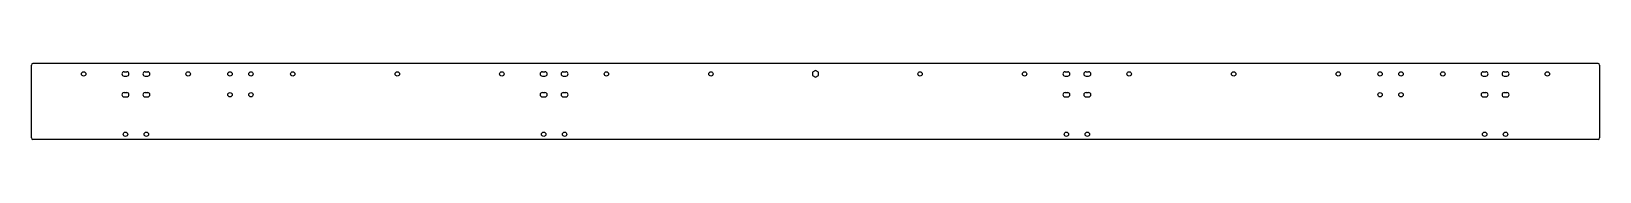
# Model space of a CAD drawing. Header units: millimetres. Extents: x -1500 to 1500, y -96 to 50.
import ezdxf

# ---------------------------------------------------------------- set-up
doc = ezdxf.new("R2010")
doc.units = ezdxf.units.MM

msp = doc.modelspace()

# ---------------------------------------------------------------- linework, layer by layer
at = {"color": 7, "linetype": 'Continuous', "lineweight": 25}
for p, q in [((-1500, -93), (-1500, 47)), ((1497, 50), (-1497, 50)), ((-1322.5, 34.2), (-1317.5, 34.2)), ((-1282.5, 34.2), (-1277.5, 34.2)), ((-522.5, 34.2), (-517.5, 34.2)), ((-482.5, 34.2), (-477.5, 34.2)), ((0, 36.5), (-5.6, 33.2)), ((-5.6, 33.2), (-5.6, 26.8)), ((5.6, 33.2), (0, 36.5)), ((5.6, 26.8), (5.6, 33.2)), ((477.5, 34.2), (482.5, 34.2)), ((517.5, 34.2), (522.5, 34.2)), ((1277.5, 34.2), (1282.5, 34.2)), ((1317.5, 34.2), (1322.5, 34.2)), ((1500, 47), (1500, -93)), ((-1322.5, 25.8), (-1317.5, 25.8)), ((-1282.5, 25.8), (-1277.5, 25.8)), ((-522.5, 25.8), (-517.5, 25.8)), ((-482.5, 25.8), (-477.5, 25.8)), ((-5.6, 26.8), (0, 23.5)), ((0, 23.5), (5.6, 26.8)), ((477.5, 25.8), (482.5, 25.8)), ((517.5, 25.8), (522.5, 25.8)), ((1277.5, 25.8), (1282.5, 25.8)), ((1317.5, 25.8), (1322.5, 25.8)), ((-1322.5, -5.8), (-1317.5, -5.8)), ((-1322.5, -14.2), (-1317.5, -14.2)), ((-1282.5, -5.8), (-1277.5, -5.8)), ((-1282.5, -14.2), (-1277.5, -14.2)), ((-522.5, -5.8), (-517.5, -5.8)), ((-522.5, -14.2), (-517.5, -14.2)), ((-482.5, -5.8), (-477.5, -5.8)), ((-482.5, -14.2), (-477.5, -14.2)), ((477.5, -5.8), (482.5, -5.8)), ((477.5, -14.2), (482.5, -14.2)), ((517.5, -5.8), (522.5, -5.8)), ((517.5, -14.2), (522.5, -14.2)), ((1277.5, -5.8), (1282.5, -5.8)), ((1277.5, -14.2), (1282.5, -14.2)), ((1317.5, -5.8), (1322.5, -5.8)), ((1317.5, -14.2), (1322.5, -14.2)), ((1497, -96), (-1497, -96))]:
    msp.add_line(p, q, dxfattribs=at)
for centre in [(-1400, 30), (-1200, 30), (-1120, 30), (-1080, 30), (-1000, 30), (-800, 30), (-600, 30), (-400, 30), (-200, 30), (200, 30), (400, 30), (600, 30), (800, 30), (1000, 30), (1080, 30), (1120, 30), (1200, 30), (1400, 30), (-1120, -10), (-1080, -10), (1080, -10), (1120, -10), (-1320, -86), (-1280, -86), (-520, -86), (-480, -86), (480, -86), (520, -86), (1280, -86), (1320, -86)]:
    msp.add_circle(centre, 4.25, dxfattribs=at)
for centre, radius, start, end in [((-1497, 47), 3, 90, 180), ((-1322.5, 30), 4.25, 90, 270), ((-1317.5, 30), 4.25, 270, 90), ((-1282.5, 30), 4.25, 90, 270), ((-1277.5, 30), 4.25, 270, 90), ((-522.5, 30), 4.25, 90, 270), ((-517.5, 30), 4.25, 270, 90), ((-482.5, 30), 4.25, 90, 270), ((-477.5, 30), 4.25, 270, 90), ((477.5, 30), 4.25, 90, 270), ((482.5, 30), 4.25, 270, 90), ((517.5, 30), 4.25, 90, 270), ((522.5, 30), 4.25, 270, 90), ((1277.5, 30), 4.25, 90, 270), ((1282.5, 30), 4.25, 270, 90), ((1317.5, 30), 4.25, 90, 270), ((1322.5, 30), 4.25, 270, 90), ((1497, 47), 3, 0, 90), ((-1322.5, -10), 4.25, 90, 270), ((-1317.5, -10), 4.25, 270, 90), ((-1282.5, -10), 4.25, 90, 270), ((-1277.5, -10), 4.25, 270, 90), ((-522.5, -10), 4.25, 90, 270), ((-517.5, -10), 4.25, 270, 90), ((-482.5, -10), 4.25, 90, 270), ((-477.5, -10), 4.25, 270, 90), ((477.5, -10), 4.25, 90, 270), ((482.5, -10), 4.25, 270, 90), ((517.5, -10), 4.25, 90, 270), ((522.5, -10), 4.25, 270, 90), ((1277.5, -10), 4.25, 90, 270), ((1282.5, -10), 4.25, 270, 90), ((1317.5, -10), 4.25, 90, 270), ((1322.5, -10), 4.25, 270, 90), ((-1497, -93), 3, 180, 270), ((1497, -93), 3, 270, 0)]:
    msp.add_arc(centre, radius, start, end, dxfattribs=at)

doc.saveas('drawing.dxf')
